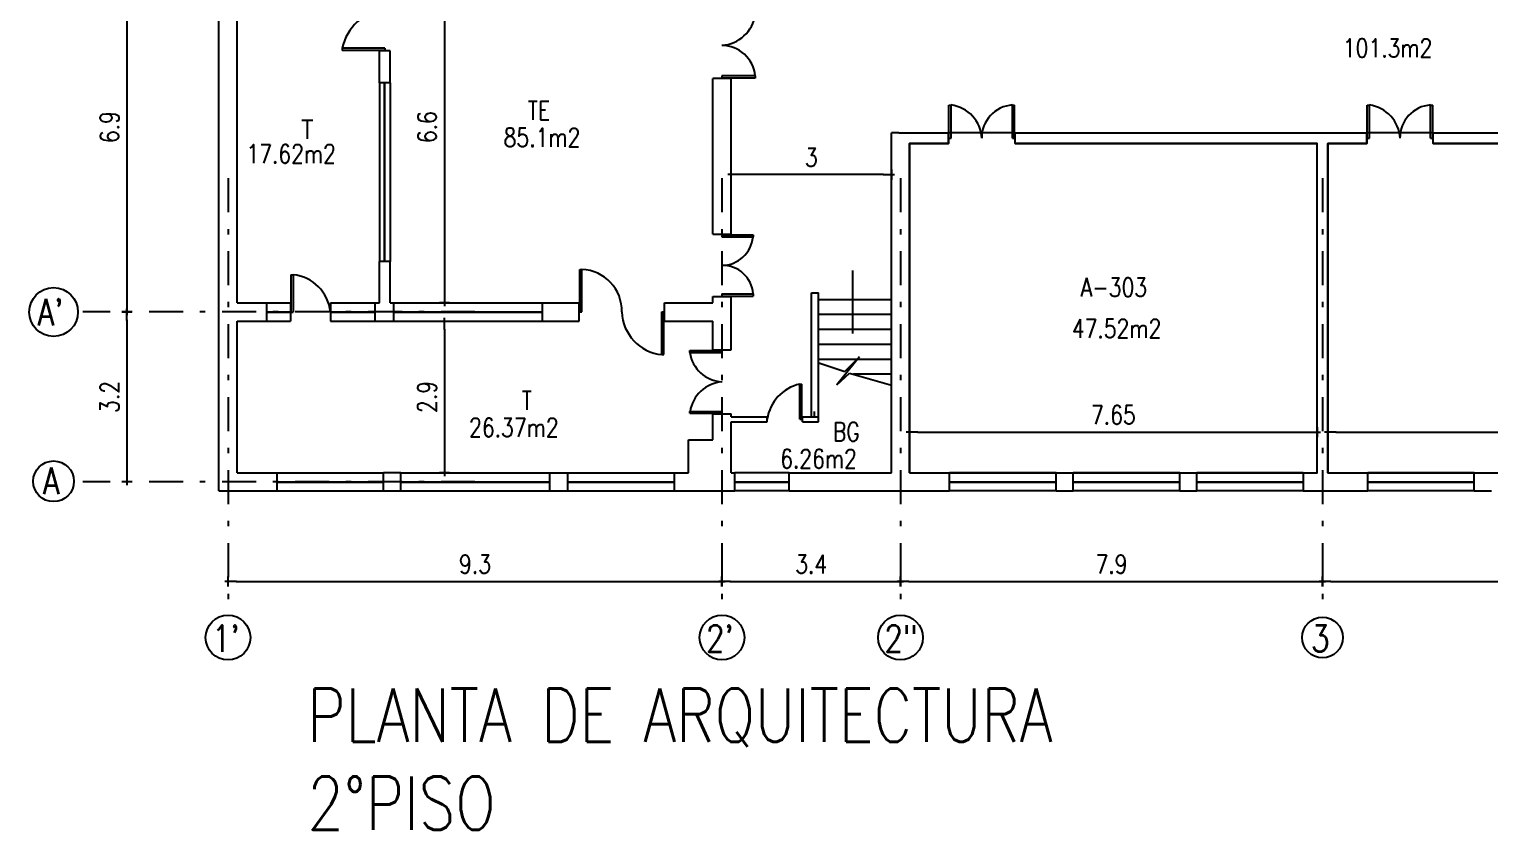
# Model space of a CAD drawing. Extents: x -3099 to -2751, y 5130 to 5248.
# Drawn here: x -3009.63 to -2982.22, y 5189.12 to 5204.14 of the extents above; entities that cross this region are included whole.
import ezdxf

# ---------------------------------------------------------------- set-up
doc = ezdxf.new("R2010")
doc.units = 0
doc.header["$MEASUREMENT"] = 0
doc.linetypes.add('ACAD_ISO07W100', pattern=[3, 0, -3])
doc.linetypes.add('DASHDOT', pattern=[25.4, 12.7, -6.35, 0, -6.35])
doc.layers.get('DEFPOINTS').update_dxf_attribs({"color": 3, "linetype": 'CONTINUOUS', "lineweight": 5})
for name, color, linetype in [('ANTEPECHO', 1, 'CONTINUOUS'), ('COTAS', 7, 'CONTINUOUS'), ('EJE_C', 9, 'DASHDOT'), ('ESCALERA', 2, 'CONTINUOUS'), ('MUROS', 5, 'CONTINUOUS'), ('PASAMANO', 1, 'ACAD_ISO07W100'), ('SUPERF-TEXTO', 2, 'CONTINUOUS'), ('SUPERFICIE', 7, 'CONTINUOUS'), ('TEXTO', 3, 'CONTINUOUS'), ('VENTANAS', 2, 'CONTINUOUS')]:
    doc.layers.add(name, color=color, linetype=linetype)
doc.styles.add('cota', font='romans.shx', dxfattribs={"width": 0.8, "height": 0.35})
doc.styles.add('ROMANS', font='romans.shx', dxfattribs={"oblique": 10, "height": 1.3})
doc.styles.add('TEXTO', font='romans.shx', dxfattribs={"width": 0.8, "height": 0.4})
doc.dimstyles.new('ROMANS', dxfattribs={"dimscale": 2, "dimtxt": 0.35, "dimasz": 0.15, "dimexe": 1.25, "dimexo": 0.625, "dimtad": 1, "dimdec": 0, "dimdsep": 46, "dimtxsty": 'cota', "dimcen": 2.5, "dimse1": 1, "dimse2": 1, "dimclrt": 2, "dimadec": 0, "dimazin": 0, "dimtfac": 1, "dimtdec": 0, "dimtmove": 0, "dimatfit": 3, "dimfxl": 0, "dimtolj": 1, "dimtzin": 0, "dimarcsym": 0})

# ---------------------------------------------------------------- blocks, each defined once
blk = doc.blocks.new('COTA_LN')
at = {"layer": 'COTAS'}
for points in [[(-1.05, 0), (0.4, 0)], [(0, 0.63), (0, -0.63)]]:
    blk.add_lwpolyline(points, dxfattribs=at)
at = {"layer": 'COTAS', "color": 20, "const_width": 0.05}
blk.add_lwpolyline([(0, 0.38), (0, -0.38)], dxfattribs=at)
blk = doc.blocks.new('*D89')
at = {"layer": 'COTAS', "color": 0, "lineweight": -2}
blk.add_line((-2985.113, 5196.58), (-2977.563, 5196.58), dxfattribs=at)
at = {"layer": 'DEFPOINTS', "color": 0}
for p in [(-2977.413, 5196.58), (-2985.263, 5195.816), (-2977.413, 5195.816)]:
    blk.add_point(p, dxfattribs=at)
at = {"layer": 'COTAS', "color": 0, "lineweight": -2, "xscale": 0.15, "yscale": 0.15, "zscale": 0.15, "rotation": 180}
blk.add_blockref('COTA_LN', (-2985.263, 5196.58), dxfattribs=at)
at = {"layer": 'COTAS', "color": 0, "lineweight": -2, "xscale": 0.15, "yscale": 0.15, "zscale": 0.15}
blk.add_blockref('COTA_LN', (-2977.413, 5196.58), dxfattribs=at)
at = {"layer": 'COTAS', "insert": (-2981.338, 5196.905), "char_height": 0.35, "attachment_point": 5, "style": 'cota'}
blk.add_mtext('\\A1;7.85', dxfattribs=at)
blk = doc.blocks.new('*D88')
at = {"layer": 'COTAS', "color": 0, "lineweight": -2}
blk.add_line((-2992.963, 5196.58), (-2985.613, 5196.58), dxfattribs=at)
at = {"layer": 'DEFPOINTS', "color": 0}
for p in [(-2985.463, 5196.58), (-2993.113, 5195.816), (-2985.463, 5195.816)]:
    blk.add_point(p, dxfattribs=at)
at = {"layer": 'COTAS', "color": 0, "lineweight": -2, "xscale": 0.15, "yscale": 0.15, "zscale": 0.15, "rotation": 180}
blk.add_blockref('COTA_LN', (-2993.113, 5196.58), dxfattribs=at)
at = {"layer": 'COTAS', "color": 0, "lineweight": -2, "xscale": 0.15, "yscale": 0.15, "zscale": 0.15}
blk.add_blockref('COTA_LN', (-2985.463, 5196.58), dxfattribs=at)
at = {"layer": 'COTAS', "insert": (-2989.288, 5196.905), "char_height": 0.35, "attachment_point": 5, "style": 'cota'}
blk.add_mtext('\\A1;7.65', dxfattribs=at)
blk = doc.blocks.new('*D91')
at = {"layer": 'COTAS', "color": 0, "lineweight": -2}
blk.add_line((-2993.603, 5201.414), (-2996.313, 5201.414), dxfattribs=at)
at = {"layer": 'DEFPOINTS', "color": 0}
for p in [(-2996.463, 5202.196), (-2993.453, 5202.196), (-2996.463, 5201.414)]:
    blk.add_point(p, dxfattribs=at)
at = {"layer": 'COTAS', "color": 0, "lineweight": -2, "xscale": 0.15, "yscale": 0.15, "zscale": 0.15, "rotation": 180}
blk.add_blockref('COTA_LN', (-2996.463, 5201.414), dxfattribs=at)
at = {"layer": 'COTAS', "color": 0, "lineweight": -2, "xscale": 0.15, "yscale": 0.15, "zscale": 0.15}
blk.add_blockref('COTA_LN', (-2993.453, 5201.414), dxfattribs=at)
at = {"layer": 'COTAS', "insert": (-2994.958, 5201.739), "char_height": 0.35, "attachment_point": 5, "style": 'cota'}
blk.add_mtext('\\A1;3', dxfattribs=at)
blk = doc.blocks.new('*D94')
at = {"layer": 'COTAS', "color": 0, "lineweight": -2}
blk.add_line((-3001.842, 5205.456), (-3001.842, 5199.156), dxfattribs=at)
at = {"layer": 'DEFPOINTS', "color": 0}
for p in [(-3002.863, 5205.606), (-3002.863, 5199.006), (-3001.842, 5199.006)]:
    blk.add_point(p, dxfattribs=at)
at = {"layer": 'COTAS', "color": 0, "lineweight": -2, "xscale": 0.15, "yscale": 0.15, "zscale": 0.15}
for p, rotation in [((-3001.842, 5205.606), 90), ((-3001.842, 5199.006), 270)]:
    blk.add_blockref('COTA_LN', p, dxfattribs=dict(at, rotation=rotation))
at = {"layer": 'COTAS', "insert": (-3002.167, 5202.306), "char_height": 0.35, "attachment_point": 5, "rotation": 90, "style": 'cota'}
blk.add_mtext('\\A1;6.6', dxfattribs=at)
blk = doc.blocks.new('*D95')
at = {"layer": 'COTAS', "color": 0, "lineweight": -2}
blk.add_line((-3001.842, 5198.516), (-3001.842, 5195.966), dxfattribs=at)
at = {"layer": 'DEFPOINTS', "color": 0}
for p in [(-3001.842, 5198.666), (-3001.842, 5195.816), (-3001.842, 5195.816)]:
    blk.add_point(p, dxfattribs=at)
at = {"layer": 'COTAS', "color": 0, "lineweight": -2, "xscale": 0.15, "yscale": 0.15, "zscale": 0.15}
for p, rotation in [((-3001.842, 5198.666), 90), ((-3001.842, 5195.816), 270)]:
    blk.add_blockref('COTA_LN', p, dxfattribs=dict(at, rotation=rotation))
at = {"layer": 'COTAS', "insert": (-3002.167, 5197.241), "char_height": 0.35, "attachment_point": 5, "rotation": 90, "style": 'cota'}
blk.add_mtext('\\A1;2.9', dxfattribs=at)
blk = doc.blocks.new('*D131')
at = {"layer": 'COTAS', "color": 0, "lineweight": -2}
blk.add_line((-3007.8, 5198.686), (-3007.8, 5195.796), dxfattribs=at)
at = {"layer": 'DEFPOINTS', "color": 0}
for p in [(-3008.626, 5198.836), (-3008.626, 5195.646), (-3007.8, 5195.646)]:
    blk.add_point(p, dxfattribs=at)
at = {"layer": 'COTAS', "color": 0, "lineweight": -2, "xscale": 0.15, "yscale": 0.15, "zscale": 0.15}
for p, rotation in [((-3007.8, 5198.836), 90), ((-3007.8, 5195.646), 270)]:
    blk.add_blockref('COTA_LN', p, dxfattribs=dict(at, rotation=rotation))
at = {"layer": 'COTAS', "insert": (-3008.125, 5197.241), "char_height": 0.35, "attachment_point": 5, "rotation": 90, "style": 'cota'}
blk.add_mtext('\\A1;3.2', dxfattribs=at)
blk = doc.blocks.new('*D130')
at = {"layer": 'COTAS', "color": 0, "lineweight": -2}
blk.add_line((-3007.8, 5205.626), (-3007.8, 5198.986), dxfattribs=at)
at = {"layer": 'DEFPOINTS', "color": 0}
for p in [(-3008.626, 5205.776), (-3008.626, 5198.836), (-3007.8, 5198.836)]:
    blk.add_point(p, dxfattribs=at)
at = {"layer": 'COTAS', "color": 0, "lineweight": -2, "xscale": 0.15, "yscale": 0.15, "zscale": 0.15}
for p, rotation in [((-3007.8, 5205.776), 90), ((-3007.8, 5198.836), 270)]:
    blk.add_blockref('COTA_LN', p, dxfattribs=dict(at, rotation=rotation))
at = {"layer": 'COTAS', "insert": (-3008.125, 5202.306), "char_height": 0.35, "attachment_point": 5, "rotation": 90, "style": 'cota'}
blk.add_mtext('\\A1;6.9', dxfattribs=at)
blk = doc.blocks.new('*D125')
at = {"layer": 'COTAS', "color": 0, "lineweight": -2}
blk.add_line((-2985.213, 5193.779), (-2977.463, 5193.779), dxfattribs=at)
at = {"layer": 'DEFPOINTS', "color": 0}
for p in [(-2977.313, 5193.779), (-2985.363, 5193.351), (-2977.313, 5193.351)]:
    blk.add_point(p, dxfattribs=at)
at = {"layer": 'COTAS', "color": 0, "lineweight": -2, "xscale": 0.15, "yscale": 0.15, "zscale": 0.15, "rotation": 180}
blk.add_blockref('COTA_LN', (-2985.363, 5193.779), dxfattribs=at)
at = {"layer": 'COTAS', "color": 0, "lineweight": -2, "xscale": 0.15, "yscale": 0.15, "zscale": 0.15}
blk.add_blockref('COTA_LN', (-2977.313, 5193.779), dxfattribs=at)
at = {"layer": 'COTAS', "insert": (-2981.338, 5194.104), "char_height": 0.35, "attachment_point": 5, "style": 'cota'}
blk.add_mtext('\\A1;8', dxfattribs=at)
blk = doc.blocks.new('*D124')
at = {"layer": 'COTAS', "color": 0, "lineweight": -2}
blk.add_line((-2993.133, 5193.779), (-2985.513, 5193.779), dxfattribs=at)
at = {"layer": 'DEFPOINTS', "color": 0}
for p in [(-2993.283, 5193.779), (-2985.363, 5193.779), (-2985.363, 5193.351)]:
    blk.add_point(p, dxfattribs=at)
at = {"layer": 'COTAS', "color": 0, "lineweight": -2, "xscale": 0.15, "yscale": 0.15, "zscale": 0.15, "rotation": 180}
blk.add_blockref('COTA_LN', (-2993.283, 5193.779), dxfattribs=at)
at = {"layer": 'COTAS', "color": 0, "lineweight": -2, "xscale": 0.15, "yscale": 0.15, "zscale": 0.15}
blk.add_blockref('COTA_LN', (-2985.363, 5193.779), dxfattribs=at)
at = {"layer": 'COTAS', "insert": (-2989.323, 5194.104), "char_height": 0.35, "attachment_point": 5, "style": 'cota'}
blk.add_mtext('\\A1;7.9', dxfattribs=at)
blk = doc.blocks.new('*D123')
at = {"layer": 'COTAS', "color": 0, "lineweight": -2}
blk.add_line((-2996.483, 5193.779), (-2993.433, 5193.779), dxfattribs=at)
at = {"layer": 'DEFPOINTS', "color": 0}
for p in [(-2993.283, 5193.779), (-2993.283, 5193.779), (-2996.633, 5193.351)]:
    blk.add_point(p, dxfattribs=at)
at = {"layer": 'COTAS', "color": 0, "lineweight": -2, "xscale": 0.15, "yscale": 0.15, "zscale": 0.15, "rotation": 180}
blk.add_blockref('COTA_LN', (-2996.633, 5193.779), dxfattribs=at)
at = {"layer": 'COTAS', "color": 0, "lineweight": -2, "xscale": 0.15, "yscale": 0.15, "zscale": 0.15}
blk.add_blockref('COTA_LN', (-2993.283, 5193.779), dxfattribs=at)
at = {"layer": 'COTAS', "insert": (-2994.958, 5194.104), "char_height": 0.35, "attachment_point": 5, "style": 'cota'}
blk.add_mtext('\\A1;3.4', dxfattribs=at)
blk = doc.blocks.new('*D122')
at = {"layer": 'COTAS', "color": 0, "lineweight": -2}
blk.add_line((-3005.753, 5193.779), (-2996.783, 5193.779), dxfattribs=at)
at = {"layer": 'DEFPOINTS', "color": 0}
for p in [(-2996.633, 5193.779), (-3005.903, 5193.351), (-2996.633, 5193.351)]:
    blk.add_point(p, dxfattribs=at)
at = {"layer": 'COTAS', "color": 0, "lineweight": -2, "xscale": 0.15, "yscale": 0.15, "zscale": 0.15, "rotation": 180}
blk.add_blockref('COTA_LN', (-3005.903, 5193.779), dxfattribs=at)
at = {"layer": 'COTAS', "color": 0, "lineweight": -2, "xscale": 0.15, "yscale": 0.15, "zscale": 0.15}
blk.add_blockref('COTA_LN', (-2996.633, 5193.779), dxfattribs=at)
at = {"layer": 'COTAS', "insert": (-3001.268, 5194.104), "char_height": 0.35, "attachment_point": 5, "style": 'cota'}
blk.add_mtext('\\A1;9.3', dxfattribs=at)

msp = doc.modelspace()

# ---------------------------------------------------------------- linework, layer by layer
at = {"layer": 'ANTEPECHO'}
for p, q in [((-3003.063, 5203.136), (-3003.063, 5199.786)), ((-3002.863, 5203.136), (-3002.863, 5199.786)), ((-3005.183, 5199.006), (-3004.733, 5199.006)), ((-3003.983, 5199.006), (-3003.143, 5199.006)), ((-3002.793, 5199.006), (-3000.003, 5199.006)), ((-3005.183, 5198.666), (-3004.733, 5198.666)), ((-3003.983, 5198.666), (-3003.143, 5198.666)), ((-3002.793, 5198.666), (-3000.003, 5198.666)), ((-3004.983, 5195.816), (-3002.983, 5195.816)), ((-3002.663, 5195.816), (-2999.863, 5195.816)), ((-2999.523, 5195.816), (-2997.523, 5195.816)), ((-2995.373, 5195.816), (-2996.393, 5195.816)), ((-2990.363, 5195.816), (-2992.363, 5195.816)), ((-2988.043, 5195.816), (-2990.043, 5195.816)), ((-2985.723, 5195.816), (-2987.723, 5195.816)), ((-2982.513, 5195.816), (-2984.513, 5195.816)), ((-3004.983, 5195.476), (-3002.983, 5195.476)), ((-3002.663, 5195.476), (-2999.863, 5195.476)), ((-2999.523, 5195.476), (-2997.523, 5195.476)), ((-2995.373, 5195.476), (-2996.393, 5195.476)), ((-2990.363, 5195.476), (-2992.363, 5195.476)), ((-2988.043, 5195.476), (-2990.043, 5195.476)), ((-2985.723, 5195.476), (-2987.723, 5195.476)), ((-2982.513, 5195.476), (-2984.513, 5195.476))]:
    msp.add_line(p, q, dxfattribs=at)
at = {"layer": 'EJE_C', "ltscale": 0.05}
for p, q in [((-3005.903, 5201.346), (-3005.903, 5193.351)), ((-2996.633, 5201.346), (-2996.633, 5193.351)), ((-2993.283, 5201.346), (-2993.283, 5193.351)), ((-2985.363, 5201.346), (-2985.363, 5193.351))]:
    msp.add_line(p, q, dxfattribs=at)
for points in [[(-3001.268, 5198.836), (-3008.626, 5198.836)], [(-3001.268, 5195.646), (-3008.626, 5195.646)]]:
    msp.add_lwpolyline(points, dxfattribs=at)
at = {"layer": 'EJE_C', "linetype": 'Continuous', "ltscale": 0.05}
for centre, radius in [((-3009.177, 5198.835), 0.458), ((-3009.177, 5195.658), 0.382), ((-3005.903, 5192.725), 0.42), ((-2996.633, 5192.726), 0.42), ((-2993.283, 5192.725), 0.42), ((-2985.363, 5192.725), 0.382)]:
    msp.add_circle(centre, radius, dxfattribs=at)
at = {"layer": 'ESCALERA', "color": 3}
msp.add_line((-2994.176, 5198.432), (-2994.176, 5199.616), dxfattribs=at)
at = {"layer": 'MUROS'}
for p, q in [((-3006.073, 5195.476), (-3006.073, 5205.946)), ((-3005.733, 5199.006), (-3005.733, 5205.606)), ((-3003.063, 5203.136), (-3003.063, 5203.736)), ((-3002.863, 5203.736), (-3003.063, 5203.736)), ((-3002.863, 5203.136), (-3002.863, 5203.736)), ((-3002.863, 5203.136), (-3003.063, 5203.136)), ((-2996.803, 5200.296), (-2996.803, 5203.216)), ((-2996.463, 5203.216), (-2996.803, 5203.216)), ((-2996.463, 5202.196), (-2996.463, 5203.216)), ((-2996.463, 5200.296), (-2996.463, 5202.196)), ((-2993.453, 5195.816), (-2993.453, 5202.196)), ((-2993.313, 5202.196), (-2993.453, 5202.196)), ((-2993.313, 5202.196), (-2992.383, 5202.196)), ((-2992.383, 5201.996), (-2992.383, 5202.196)), ((-2991.133, 5202.196), (-2984.863, 5202.196)), ((-2991.133, 5201.996), (-2991.133, 5202.196)), ((-2985.463, 5202.196), (-2984.533, 5202.196)), ((-2984.533, 5201.996), (-2984.533, 5202.196)), ((-2983.283, 5202.196), (-2977.013, 5202.196)), ((-2983.283, 5201.996), (-2983.283, 5202.196)), ((-2993.113, 5195.816), (-2993.113, 5201.996)), ((-2993.113, 5201.996), (-2992.383, 5201.996)), ((-2991.133, 5201.996), (-2985.463, 5201.996)), ((-2985.463, 5195.816), (-2985.463, 5201.996)), ((-2985.263, 5195.816), (-2985.263, 5201.996)), ((-2985.263, 5201.996), (-2984.533, 5201.996)), ((-2983.283, 5201.996), (-2977.413, 5201.996)), ((-2996.803, 5200.296), (-2996.463, 5200.296)), ((-3003.063, 5199.006), (-3003.063, 5199.786)), ((-3002.863, 5199.786), (-3003.063, 5199.786)), ((-3002.863, 5199.006), (-3002.863, 5199.786)), ((-2994.953, 5196.866), (-2994.953, 5199.196)), ((-2994.953, 5199.196), (-2994.823, 5199.196)), ((-2994.823, 5196.776), (-2994.823, 5199.196)), ((-2993.453, 5199.196), (-2993.453, 5199.336)), ((-3005.733, 5199.006), (-3005.183, 5199.006)), ((-3005.183, 5199.006), (-3005.183, 5198.666)), ((-3004.733, 5199.006), (-3004.733, 5198.666)), ((-3003.983, 5199.006), (-3003.983, 5198.666)), ((-3003.143, 5198.666), (-3003.143, 5199.006)), ((-3003.143, 5199.006), (-3003.063, 5199.006)), ((-3002.863, 5199.006), (-3002.793, 5199.006)), ((-3002.793, 5198.666), (-3002.793, 5199.006)), ((-3000.003, 5198.666), (-3000.003, 5199.006)), ((-3000.003, 5199.006), (-2999.313, 5199.006)), ((-2999.313, 5198.666), (-2999.313, 5199.006)), ((-2997.713, 5198.666), (-2997.713, 5199.006)), ((-2997.713, 5199.006), (-2996.803, 5199.006)), ((-2996.803, 5199.126), (-2996.463, 5199.126)), ((-2996.803, 5199.006), (-2996.803, 5199.126)), ((-2996.463, 5198.126), (-2996.463, 5199.126)), ((-3005.733, 5195.816), (-3005.733, 5198.666)), ((-3005.733, 5198.666), (-3005.183, 5198.666)), ((-3003.143, 5198.666), (-3002.793, 5198.666)), ((-3000.003, 5198.666), (-2999.313, 5198.666)), ((-2997.713, 5198.666), (-2996.803, 5198.666)), ((-2996.803, 5198.126), (-2996.803, 5198.666)), ((-2996.803, 5198.126), (-2996.463, 5198.126)), ((-2996.803, 5196.436), (-2996.803, 5196.926)), ((-2996.803, 5196.926), (-2996.463, 5196.926)), ((-2996.463, 5196.866), (-2996.463, 5196.926)), ((-2996.463, 5196.866), (-2995.783, 5196.866)), ((-2996.463, 5195.816), (-2996.463, 5196.776)), ((-2996.463, 5196.776), (-2995.783, 5196.776)), ((-2995.783, 5196.776), (-2995.783, 5196.866)), ((-2995.123, 5196.776), (-2995.123, 5196.866)), ((-2995.123, 5196.866), (-2994.823, 5196.866)), ((-2995.123, 5196.776), (-2994.823, 5196.776)), ((-2997.263, 5195.816), (-2997.263, 5196.436)), ((-2997.263, 5196.436), (-2996.803, 5196.436)), ((-3006.073, 5195.476), (-3006.073, 5196.386)), ((-3005.733, 5195.816), (-3005.733, 5196.386)), ((-3005.733, 5195.816), (-3004.983, 5195.816)), ((-3004.983, 5195.476), (-3004.983, 5195.816)), ((-3002.663, 5195.816), (-3002.983, 5195.816)), ((-3002.983, 5195.476), (-3002.983, 5195.816)), ((-3002.663, 5195.476), (-3002.663, 5195.816)), ((-2999.863, 5195.816), (-2999.523, 5195.816)), ((-2999.863, 5195.476), (-2999.863, 5195.816)), ((-2999.523, 5195.476), (-2999.523, 5195.816)), ((-2997.523, 5195.816), (-2997.263, 5195.816)), ((-2997.523, 5195.476), (-2997.523, 5195.816)), ((-2996.463, 5195.816), (-2996.393, 5195.816)), ((-2996.393, 5195.476), (-2996.393, 5195.816)), ((-2995.373, 5195.816), (-2993.453, 5195.816)), ((-2995.373, 5195.476), (-2995.373, 5195.816)), ((-2993.113, 5195.816), (-2992.363, 5195.816)), ((-2993.113, 5195.816), (-2992.363, 5195.816)), ((-2992.363, 5195.476), (-2992.363, 5195.816)), ((-2990.363, 5195.476), (-2990.363, 5195.816)), ((-2990.363, 5195.816), (-2990.043, 5195.816)), ((-2990.043, 5195.476), (-2990.043, 5195.816)), ((-2988.043, 5195.476), (-2988.043, 5195.816)), ((-2988.043, 5195.816), (-2987.723, 5195.816)), ((-2987.723, 5195.476), (-2987.723, 5195.816)), ((-2985.723, 5195.816), (-2985.723, 5195.476)), ((-2985.723, 5195.816), (-2985.463, 5195.816)), ((-2985.263, 5195.816), (-2984.513, 5195.816)), ((-2984.513, 5195.476), (-2984.513, 5195.816)), ((-2982.513, 5195.816), (-2982.193, 5195.816)), ((-2982.513, 5195.476), (-2982.513, 5195.816)), ((-3006.073, 5195.476), (-3004.983, 5195.476)), ((-3002.983, 5195.476), (-3002.663, 5195.476)), ((-2999.863, 5195.476), (-2999.523, 5195.476)), ((-2997.523, 5195.476), (-2997.263, 5195.476)), ((-2997.263, 5195.476), (-2996.393, 5195.476)), ((-2995.373, 5195.476), (-2992.363, 5195.476)), ((-2990.363, 5195.476), (-2990.043, 5195.476)), ((-2988.043, 5195.476), (-2987.723, 5195.476)), ((-2985.723, 5195.476), (-2984.513, 5195.476)), ((-2982.513, 5195.476), (-2982.193, 5195.476))]:
    msp.add_line(p, q, dxfattribs=at)
at = {"layer": 'PASAMANO'}
msp.add_line((-2994.894, 5196.866), (-2994.894, 5199.196), dxfattribs=at)
at = {"layer": 'SUPERFICIE'}
for points in [[(-2993.113, 5195.816), (-2985.463, 5195.816), (-2985.463, 5201.996), (-2991.133, 5201.996), (-2991.133, 5202.196), (-2992.383, 5202.196), (-2992.383, 5201.996), (-2993.113, 5201.996), (-2993.113, 5195.816)], [(-2977.413, 5195.816), (-2977.413, 5201.996), (-2983.283, 5201.996), (-2983.283, 5202.196), (-2984.533, 5202.196), (-2984.533, 5201.996), (-2985.263, 5201.996), (-2985.263, 5195.816), (-2977.413, 5195.816)]]:
    msp.add_lwpolyline(points, dxfattribs=at)
at = {"layer": 'VENTANAS'}
for p, q in [((-3002.963, 5203.786), (-3003.763, 5203.786)), ((-3003.763, 5203.786), (-3003.763, 5203.746)), ((-3002.963, 5203.746), (-3003.763, 5203.746)), ((-3002.963, 5203.786), (-3002.963, 5203.746)), ((-3002.965, 5199.786), (-3002.965, 5203.136)), ((-3002.961, 5199.786), (-3002.961, 5203.136)), ((-2996.008, 5203.266), (-2996.633, 5203.266)), ((-2996.633, 5203.266), (-2996.633, 5203.226)), ((-2996.008, 5203.226), (-2996.633, 5203.226)), ((-2996.008, 5203.266), (-2996.008, 5203.226)), ((-2992.373, 5202.096), (-2992.373, 5202.721)), ((-2992.373, 5202.721), (-2992.333, 5202.721)), ((-2992.333, 5202.096), (-2992.333, 5202.721)), ((-2991.183, 5202.096), (-2991.183, 5202.721)), ((-2991.183, 5202.721), (-2991.143, 5202.721)), ((-2991.143, 5202.096), (-2991.143, 5202.721)), ((-2984.523, 5202.096), (-2984.523, 5202.721)), ((-2984.523, 5202.721), (-2984.483, 5202.721)), ((-2984.483, 5202.096), (-2984.483, 5202.721)), ((-2983.333, 5202.096), (-2983.333, 5202.721)), ((-2983.333, 5202.721), (-2983.293, 5202.721)), ((-2983.293, 5202.096), (-2983.293, 5202.721)), ((-2992.373, 5202.096), (-2992.333, 5202.096)), ((-2991.183, 5202.096), (-2991.143, 5202.096)), ((-2984.523, 5202.096), (-2984.483, 5202.096)), ((-2983.333, 5202.096), (-2983.293, 5202.096)), ((-2996.633, 5200.286), (-2996.633, 5200.246)), ((-2996.633, 5200.286), (-2996.048, 5200.286)), ((-2996.048, 5200.286), (-2996.048, 5200.246)), ((-2996.633, 5200.246), (-2996.048, 5200.246)), ((-3004.723, 5199.534), (-3004.723, 5198.834)), ((-3004.723, 5199.534), (-3004.683, 5199.534)), ((-3004.683, 5199.534), (-3004.683, 5198.834)), ((-2999.303, 5198.836), (-2999.303, 5199.636)), ((-2999.303, 5199.636), (-2999.263, 5199.636)), ((-2999.263, 5198.836), (-2999.263, 5199.636)), ((-2996.633, 5199.176), (-2996.633, 5199.136)), ((-2996.633, 5199.176), (-2996.048, 5199.176)), ((-2996.048, 5199.176), (-2996.048, 5199.136)), ((-2996.633, 5199.136), (-2996.048, 5199.136)), ((-2993.453, 5199.066), (-2994.823, 5199.066)), ((-3005.183, 5198.838), (-3004.733, 5198.838)), ((-3005.183, 5198.834), (-3004.733, 5198.834)), ((-3004.723, 5198.834), (-3004.683, 5198.834)), ((-3003.983, 5198.838), (-3003.143, 5198.838)), ((-3003.983, 5198.834), (-3003.143, 5198.834)), ((-3002.793, 5198.838), (-3000.003, 5198.838)), ((-3002.793, 5198.834), (-3000.003, 5198.834)), ((-2999.303, 5198.836), (-2999.263, 5198.836)), ((-2997.763, 5198.036), (-2997.763, 5198.836)), ((-2997.763, 5198.836), (-2997.723, 5198.836)), ((-2997.723, 5198.036), (-2997.723, 5198.836)), ((-2993.453, 5198.786), (-2994.823, 5198.786)), ((-2993.453, 5198.506), (-2994.823, 5198.506)), ((-2997.233, 5198.076), (-2997.233, 5198.116)), ((-2997.233, 5198.116), (-2996.633, 5198.116)), ((-2997.233, 5198.076), (-2996.633, 5198.076)), ((-2996.633, 5198.076), (-2996.633, 5198.116)), ((-2993.453, 5198.226), (-2994.823, 5198.226)), ((-2997.763, 5198.036), (-2997.723, 5198.036)), ((-2994.098, 5197.946), (-2994.823, 5197.946)), ((-2994.818, 5197.879), (-2994.329, 5197.716)), ((-2994.049, 5197.995), (-2994.476, 5197.467)), ((-2994.329, 5197.716), (-2994.049, 5197.995)), ((-2993.453, 5197.946), (-2994.089, 5197.946)), ((-2994.476, 5197.467), (-2994.242, 5197.689)), ((-2994.242, 5197.689), (-2993.452, 5197.461)), ((-2993.453, 5197.666), (-2994.162, 5197.666)), ((-2995.173, 5196.821), (-2995.173, 5197.481)), ((-2995.173, 5197.481), (-2995.133, 5197.481)), ((-2995.133, 5196.821), (-2995.133, 5197.481)), ((-2997.233, 5196.936), (-2997.233, 5196.966)), ((-2997.233, 5196.966), (-2996.633, 5196.966)), ((-2997.233, 5196.936), (-2996.633, 5196.936)), ((-2996.633, 5196.936), (-2996.633, 5196.966)), ((-2995.173, 5196.821), (-2995.133, 5196.821)), ((-3004.983, 5195.648), (-3002.983, 5195.648)), ((-3004.983, 5195.644), (-3002.983, 5195.644)), ((-3002.663, 5195.648), (-2999.863, 5195.648)), ((-3002.663, 5195.644), (-2999.863, 5195.644)), ((-2999.523, 5195.648), (-2997.523, 5195.648)), ((-2999.523, 5195.644), (-2997.523, 5195.644)), ((-2996.393, 5195.646), (-2995.373, 5195.646)), ((-2996.393, 5195.642), (-2995.373, 5195.642)), ((-2992.363, 5195.646), (-2990.363, 5195.646)), ((-2992.363, 5195.642), (-2990.363, 5195.642)), ((-2990.043, 5195.646), (-2988.043, 5195.646)), ((-2990.043, 5195.642), (-2988.043, 5195.642)), ((-2987.723, 5195.646), (-2985.723, 5195.646)), ((-2987.723, 5195.642), (-2985.723, 5195.642)), ((-2984.513, 5195.646), (-2982.513, 5195.646)), ((-2984.513, 5195.642), (-2982.513, 5195.642))]:
    msp.add_line(p, q, dxfattribs=at)
for centre, radius, start, end in [((-3002.798, 5203.558), 0.992, 99.5844, 166.7204), ((-2996.68, 5204.52), 0.68, 274.001, 351.2272), ((-2996.642, 5203.204), 0.637, 5.6196, 89.1523), ((-2992.42, 5202.063), 0.664, 2.8247, 82.4034), ((-2991.142, 5202.107), 0.616, 93.7973, 180.9746), ((-2984.57, 5202.063), 0.664, 2.8247, 82.4034), ((-2983.292, 5202.107), 0.616, 93.7973, 180.9746), ((-2996.643, 5200.309), 0.598, 270.9597, 353.928), ((-3004.757, 5198.76), 0.778, 5.4761, 84.5239), ((-2999.295, 5198.854), 0.783, 358.6724, 87.6324), ((-2996.623, 5199.135), 0.576, 4.1084, 91.0039), ((-2997.675, 5198.87), 0.839, 182.3194, 263.9854), ((-2996.604, 5198.16), 0.635, 187.5966, 267.3825), ((-2996.575, 5196.863), 0.665, 94.9408, 171.1093), ((-2995.006, 5196.715), 0.784, 102.2827, 172.2264)]:
    msp.add_arc(centre, radius, start, end, dxfattribs=at)

# ---------------------------------------------------------------- texts
at = {"layer": 'EJE_C', "ltscale": 0.05, "style": 'ROMANS', "width": 0.8}
for s, p in [("A'", (-3009.475, 5198.582)), ('A', (-3009.376, 5195.414)), ("1'", (-3006.201, 5192.459)), ("2'", (-2996.931, 5192.459)), ('2"', (-2993.581, 5192.459)), ('3', (-2985.575, 5192.459))]:
    msp.add_text(s, height=0.5, dxfattribs=at).set_placement(p)
at = {"layer": 'SUPERF-TEXTO', "style": 'TEXTO', "width": 0.8}
for s, p in [('101.3m2', (-2984.981, 5203.616)), ('85.1m2', (-3000.731, 5201.938)), ('17.62m2', (-3005.559, 5201.629)), ('47.52m2', (-2990.067, 5198.351)), ('26.37m2', (-3001.379, 5196.493)), ('6.26m2', (-2995.541, 5195.907))]:
    msp.add_text(s, height=0.35, dxfattribs=at).set_placement(p)
at = {"layer": 'TEXTO', "style": 'TEXTO', "width": 0.8}
for s, p in [('TE', (-3000.279, 5202.445)), ('A-303', (-2989.902, 5199.124)), ('T', (-3000.391, 5197.001)), ('BG', (-2994.553, 5196.414))]:
    msp.add_text(s, height=0.35, dxfattribs=at).set_placement(p)
at = {"layer": 'TEXTO', "style": 'TEXTO'}
msp.add_text('T', height=0.35, dxfattribs=at).set_placement((-3004.536, 5202.086))
at = {"layer": 'TEXTO', "color": 6, "style": 'ROMANS', "width": 0.8}
for s, p in [('PLANTA DE ARQUITECTURA ', (-3004.415, 5190.766)), ('2°PISO', (-3004.415, 5189.117))]:
    msp.add_text(s, height=1, dxfattribs=at).set_placement(p)

# ---------------------------------------------------------------- dimensions: what is measured, and where the dimension line sits
at = {"layer": 'COTAS'}
for base, p1, p2, override, picture, middle in [((-3007.8, 5198.836), (-3008.626, 5205.776), (-3008.626, 5198.836), {"dimscale": 1, "dimexe": 0.15, "dimexo": 0.2, "dimgap": 0.15, "dimdec": 1, "dimzin": 9, "dimblk": 'COTA_LN', "dimcen": 1, "dimclrt": 256, "dimadec": 1, "dimtm": 1e-09, "dimtdec": 1, "dimldrblk": 'COTA_LN'}, '*D130', (-3008.125, 5202.306)), ((-3001.842, 5199.006), (-3002.863, 5205.606), (-3002.863, 5199.006), {"dimscale": 1, "dimexe": 0.15, "dimexo": 0.2, "dimgap": 0.15, "dimdec": 1, "dimzin": 9, "dimblk": 'COTA_LN', "dimcen": 1, "dimclrt": 256, "dimadec": 1, "dimtm": 1e-09, "dimtdec": 1, "dimldrblk": 'COTA_LN'}, '*D94', (-3002.167, 5202.306)), ((-3007.8, 5195.646), (-3008.626, 5198.836), (-3008.626, 5195.646), {"dimscale": 1, "dimexe": 0.15, "dimexo": 0.2, "dimgap": 0.15, "dimdec": 1, "dimzin": 9, "dimblk": 'COTA_LN', "dimcen": 1, "dimclrt": 256, "dimadec": 1, "dimtm": 1e-09, "dimtdec": 1, "dimtmove": 1, "dimldrblk": 'COTA_LN'}, '*D131', (-3008.125, 5197.241)), ((-3001.841807339, 5195.816143899), (-3001.841807339, 5198.666143899), (-3001.841807339, 5195.816143899), {"dimscale": 1, "dimexe": 0.15, "dimexo": 0.2, "dimgap": 0.15, "dimdec": 1, "dimzin": 9, "dimblk": 'COTA_LN', "dimcen": 1, "dimclrt": 256, "dimadec": 1, "dimtm": 1e-09, "dimtdec": 1, "dimldrblk": 'COTA_LN'}, '*D95', (-3002.166807339, 5197.241143899))]:
    dim = msp.add_linear_dim(base=base, p1=p1, p2=p2, angle=90, dimstyle='ROMANS', override=override, dxfattribs=at)
    dim.commit()
    dim.dimension.update_dxf_attribs({"geometry": picture, "text_midpoint": middle})
for base, p1, p2, override, picture, middle in [((-2996.463, 5201.414), (-2993.453, 5202.196), (-2996.463, 5202.196), {"dimscale": 1, "dimexe": 0.15, "dimexo": 0.2, "dimgap": 0.15, "dimdec": 1, "dimzin": 9, "dimblk": 'COTA_LN', "dimcen": 1, "dimclrt": 256, "dimadec": 1, "dimtm": 1e-09, "dimtdec": 1, "dimldrblk": 'COTA_LN'}, '*D91', (-2994.958, 5201.739)), ((-2985.463, 5196.58), (-2993.113, 5195.816), (-2985.463, 5195.816), {"dimscale": 1, "dimexe": 0.15, "dimexo": 0.2, "dimgap": 0.15, "dimdec": 2, "dimzin": 9, "dimblk": 'COTA_LN', "dimcen": 1, "dimclrt": 256, "dimadec": 1, "dimtm": 1e-09, "dimtdec": 1, "dimldrblk": 'COTA_LN'}, '*D88', (-2989.288, 5196.905)), ((-2977.413, 5196.58), (-2985.263, 5195.816), (-2977.413, 5195.816), {"dimscale": 1, "dimexe": 0.15, "dimexo": 0.2, "dimgap": 0.15, "dimdec": 2, "dimzin": 9, "dimblk": 'COTA_LN', "dimcen": 1, "dimclrt": 256, "dimadec": 1, "dimtm": 1e-09, "dimtdec": 1, "dimldrblk": 'COTA_LN'}, '*D89', (-2981.338, 5196.905)), ((-2996.633, 5193.779), (-3005.903, 5193.351), (-2996.633, 5193.351), {"dimscale": 1, "dimexe": 0.15, "dimexo": 0.2, "dimgap": 0.15, "dimdec": 1, "dimzin": 9, "dimblk": 'COTA_LN', "dimcen": 1, "dimclrt": 256, "dimadec": 1, "dimtm": 1e-09, "dimtdec": 1, "dimldrblk": 'COTA_LN'}, '*D122', (-3001.268, 5194.104)), ((-2993.282758952, 5193.779129289), (-2996.632758952, 5193.351439625), (-2993.282758952, 5193.779129289), {"dimscale": 1, "dimexe": 0.15, "dimexo": 0.2, "dimgap": 0.15, "dimdec": 1, "dimzin": 9, "dimblk": 'COTA_LN', "dimcen": 1, "dimclrt": 256, "dimadec": 1, "dimtm": 1e-09, "dimtdec": 1, "dimtmove": 1, "dimldrblk": 'COTA_LN'}, '*D123', (-2994.957758952, 5194.104129289)), ((-2985.363, 5193.779), (-2993.283, 5193.779), (-2985.363, 5193.351), {"dimscale": 1, "dimexe": 0.15, "dimexo": 0.2, "dimgap": 0.15, "dimdec": 1, "dimzin": 9, "dimblk": 'COTA_LN', "dimcen": 1, "dimclrt": 256, "dimadec": 1, "dimtm": 1e-09, "dimtdec": 1, "dimtmove": 1, "dimldrblk": 'COTA_LN'}, '*D124', (-2989.323, 5194.104)), ((-2977.312758952, 5193.779129289), (-2985.362758952, 5193.351439625), (-2977.312758952, 5193.351439625), {"dimscale": 1, "dimexe": 0.15, "dimexo": 0.2, "dimgap": 0.15, "dimdec": 1, "dimzin": 9, "dimblk": 'COTA_LN', "dimcen": 1, "dimclrt": 256, "dimadec": 1, "dimtm": 1e-09, "dimtdec": 1, "dimtmove": 1, "dimldrblk": 'COTA_LN'}, '*D125', (-2981.337758952, 5194.104129289))]:
    dim = msp.add_linear_dim(base=base, p1=p1, p2=p2, dimstyle='ROMANS', override=override, dxfattribs=at)
    dim.commit()
    dim.dimension.update_dxf_attribs({"geometry": picture, "text_midpoint": middle})

doc.saveas('drawing.dxf')
